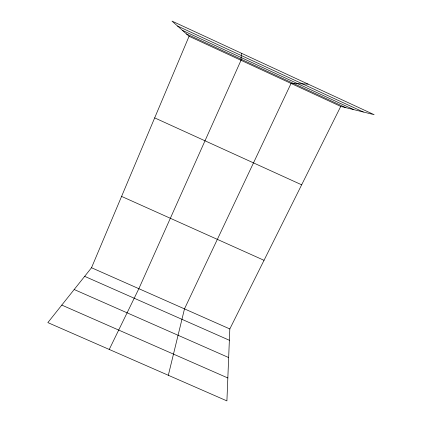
<?xml version="1.0" encoding="UTF-8"?>
<svg xmlns="http://www.w3.org/2000/svg" width="422" height="422" viewBox="0 0 422 422"><rect width="100%" height="100%" fill="white"/><g stroke="black" fill="none" stroke-linecap="round" stroke-linejoin="round"><path stroke-width="0.63" d="M340.739 106.407L229.821 328.949L226.909 400.9L47.85 322.598L91.521 267.738L189.067 36.276L172.007 21.1L374.15 114.678L340.739 106.407L189.067 36.276M241.405 53.225L241.009 60.293L138.854 288.69L109.245 349.448M168.325 375.285L184.488 308.883L291.053 83.435L308.097 84.099M61.791 305.085L227.838 377.975M74.188 289.513L228.661 357.561M91.521 267.738L229.821 328.949M84.669 276.347L229.362 340.264M121.583 196.404L264.03 260.316M154.674 117.88L301.661 184.815M177.572 26.048L363.279 111.988M182.425 30.368L353.778 109.636M186.461 33.96L345.861 107.679"/></g></svg>
